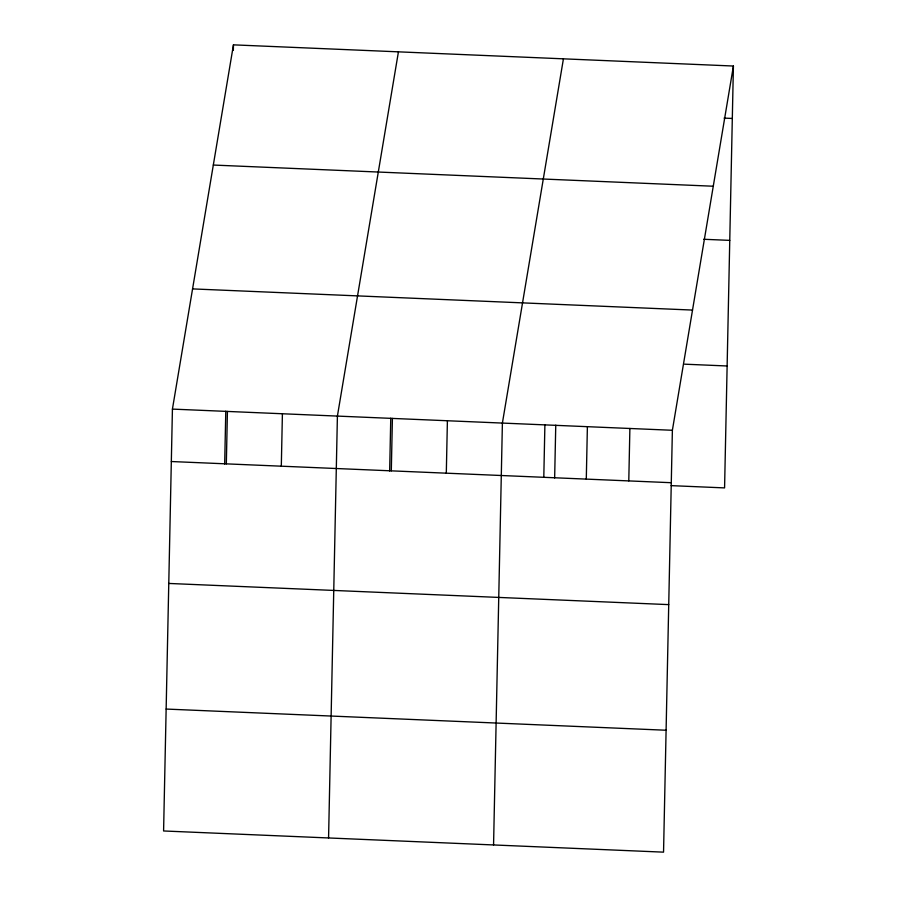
<?xml version="1.0" encoding="UTF-8"?>
<svg xmlns="http://www.w3.org/2000/svg" width="897" height="897" viewBox="0 0 897 897"><rect width="100%" height="100%" fill="white"/><g stroke="black" fill="none" stroke-linecap="round" stroke-linejoin="round"><path stroke-width="1.35" d="M172.426 409.099L163.59 830.97L663.545 852.15L672.38 430.28L733.41 66.03L233.455 44.85L172.426 409.099L672.38 430.28M224.676 464.018L225.786 411.185M233.343 50.367L233.455 44.85M226.324 463.861L227.423 411.431M281.31 466.182L282.409 413.752M328.571 837.955L337.407 416.085L398.436 51.835M389.657 471.003L390.767 418.17M391.305 470.847L392.404 418.417M446.302 473.179L447.401 420.749M493.563 844.952L502.398 423.07L563.428 58.832M543.795 477.305L544.894 424.875M554.649 477.989L555.759 425.167M586.29 479.11L587.389 426.68M628.786 480.904L629.885 428.474M733.41 66.03L724.574 487.901L671.113 485.636M724.092 118.112L732.311 118.46M213.318 165.048L713.272 186.228M703.719 239.275L729.766 240.374M192.563 288.901L692.518 310.07M684.635 364.182L727.131 365.987M171.327 461.529L671.281 482.709M168.771 583.442L668.725 604.623M166.136 709.056L666.101 730.236"/></g></svg>
